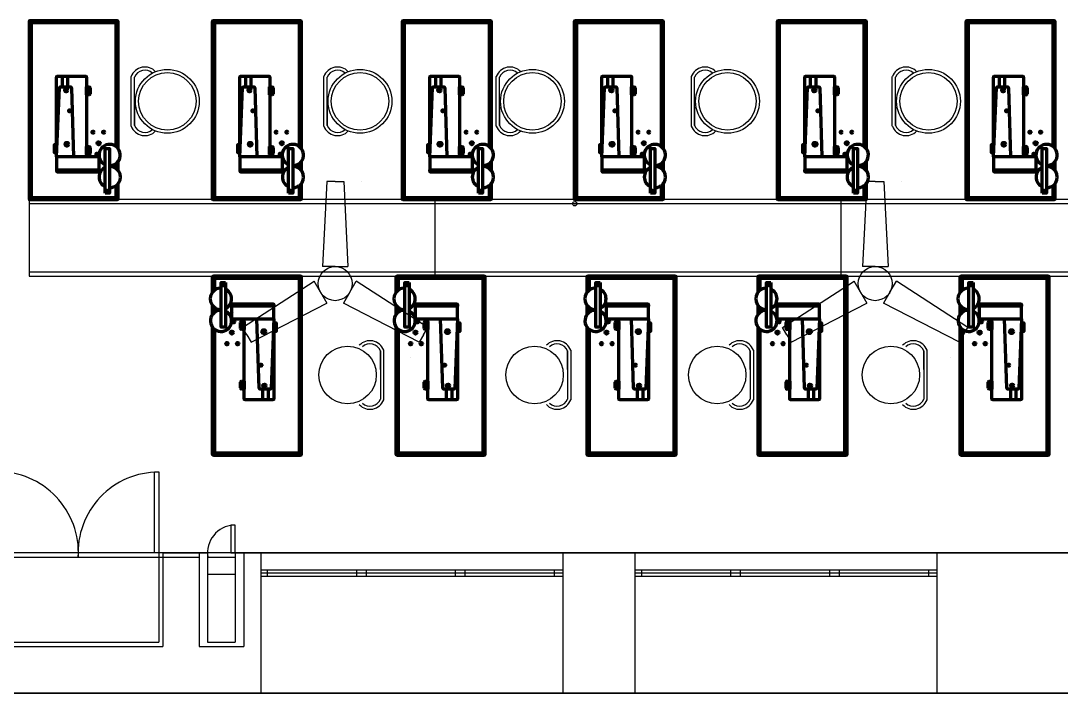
# Model space of a CAD drawing. Header units: inches. Extents: x 9 to 1504, y -309 to 662.
# Drawn here: x 134.3 to 378.9, y -309.1 to -151 of the extents above; entities that cross this region are included whole.
import ezdxf

# ---------------------------------------------------------------- set-up
doc = ezdxf.new("R2010")
doc.units = ezdxf.units.IN
doc.header["$MEASUREMENT"] = 0
doc.header["$PDMODE"] = 32
doc.header["$PDSIZE"] = -10
for name, color, linetype in [('center table', 30, 'Continuous'), ('chairs', 100, 'Continuous'), ('fans', 210, 'Continuous'), ('machines', 21, 'Continuous'), ('outer wall', 10, 'Continuous')]:
    doc.layers.add(name, color=color, linetype=linetype)

# ---------------------------------------------------------------- blocks, each defined once
blk = doc.blocks.new('*U38')
at = {"layer": 'fans'}
for p, q in [((-3.57, 10), (-4.57, -10)), ((-1.57, 10), (-3.57, 10)), ((-1.57, 10), (-1.57, 10)), ((-1.57, 10), (-1.57, 10)), ((-1.57, 10), (-1.57, 10)), ((-1.57, 10), (-1.57, 10)), ((-1.57, 10), (0.43, 10)), ((0.43, 10), (1.43, -10)), ((4.57, 10), (4.57, 10)), ((-1.57, -10), (-4.57, -10)), ((-1.57, -10), (1.43, -10))]:
    blk.add_line(p, q, dxfattribs=at)
blk = doc.blocks.new('*U39')
at = {"layer": 'fans', "color": 0, "linetype": 'ByBlock', "lineweight": -2, "transparency": 16777216}
blk.add_blockref('*U38', (1152.58, 51.52), dxfattribs=at)
for p, rotation in [((1138.1, 31.88), 120), ((1162.34, 29.16), 239.9999999999999)]:
    blk.add_blockref('*U38', p, dxfattribs=dict(at, rotation=rotation))
blk = doc.blocks.new('*U40')
at = {"layer": 'fans'}
for p, q in [((-3.57, 10), (-4.57, -10)), ((-1.57, 10), (-3.57, 10)), ((-1.57, 10), (-1.57, 10)), ((-1.57, 10), (-1.57, 10)), ((-1.57, 10), (-1.57, 10)), ((-1.57, 10), (-1.57, 10)), ((-1.57, 10), (0.43, 10)), ((0.43, 10), (1.43, -10)), ((4.57, 10), (4.57, 10)), ((-1.57, -10), (-4.57, -10)), ((-1.57, -10), (1.43, -10))]:
    blk.add_line(p, q, dxfattribs=at)
blk = doc.blocks.new('*U41')
at = {"layer": 'fans', "color": 0, "linetype": 'ByBlock', "lineweight": -2, "transparency": 16777216}
blk.add_blockref('*U40', (1152.58, 51.52), dxfattribs=at)
for p, rotation in [((1138.1, 31.88), 120), ((1162.34, 29.16), 239.9999999999999)]:
    blk.add_blockref('*U40', p, dxfattribs=dict(at, rotation=rotation))

msp = doc.modelspace()

# ---------------------------------------------------------------- linework, layer by layer
at = {"layer": 'center table'}
for p, q in [((709.19, -193.06), (136.19, -193.06)), ((136.19, -193.06), (136.19, -211.06)), ((231.69, -211.06), (231.69, -193.06)), ((327.19, -211.06), (327.19, -193.06)), ((709.19, -194.06), (136.19, -194.06)), ((136.19, -210.06), (709.19, -210.06)), ((136.19, -211.06), (709.19, -211.06))]:
    msp.add_line(p, q, dxfattribs=at)
at = {"layer": 'chairs', "linetype": 'ByBlock'}
for p, q in [((160.23, -175.8), (160.23, -164.12)), ((160.98, -175.65), (160.98, -164.27)), ((205.53, -175.8), (205.53, -164.12)), ((206.28, -175.65), (206.28, -164.27)), ((246.08, -175.8), (246.08, -164.12)), ((246.83, -175.65), (246.83, -164.27)), ((291.95, -175.8), (291.95, -164.12)), ((292.7, -175.65), (292.7, -164.27)), ((339.21, -175.8), (339.21, -164.12)), ((339.96, -175.65), (339.96, -164.27)), ((160.98, -171.24), (160.98, -175.65)), ((206.28, -171.24), (206.28, -175.65)), ((246.83, -171.24), (246.83, -175.65)), ((292.7, -171.24), (292.7, -175.65)), ((339.96, -171.24), (339.96, -175.65)), ((218.84, -233), (218.84, -228.58)), ((218.84, -228.58), (218.84, -239.97)), ((219.59, -228.43), (219.59, -240.11)), ((262.84, -233), (262.84, -228.58)), ((262.84, -228.58), (262.84, -239.97)), ((263.59, -228.43), (263.59, -240.11)), ((305.78, -233), (305.78, -228.58)), ((305.78, -228.58), (305.78, -239.97)), ((306.53, -228.43), (306.53, -240.11)), ((346.61, -233), (346.61, -228.58)), ((346.61, -228.58), (346.61, -239.97)), ((347.36, -228.43), (347.36, -240.11))]:
    msp.add_line(p, q, dxfattribs=at)
for centre, radius in [((168.72, -169.96), 7.5), ((168.72, -169.96), 6.75), ((214.03, -169.96), 7.5), ((214.03, -169.96), 6.75), ((254.58, -169.96), 7.5), ((254.58, -169.96), 6.75), ((300.45, -169.96), 7.5), ((300.45, -169.96), 6.75), ((347.71, -169.96), 7.5), ((347.71, -169.96), 6.75), ((211.1, -234.27), 6.75), ((255.09, -234.27), 6.75), ((298.03, -234.27), 6.75), ((338.87, -234.27), 6.75)]:
    msp.add_circle(centre, radius, dxfattribs=at)
for centre, radius, start, end in [((163.44, -165.34), 3.44, 43.0339, 159.2895), ((163.44, -165.34), 2.69, 48.4095, 156.5401), ((208.75, -165.34), 3.44, 43.0339, 159.2895), ((208.75, -165.34), 2.69, 48.4095, 156.5401), ((249.3, -165.34), 3.44, 43.0339, 159.2895), ((249.3, -165.34), 2.69, 48.4095, 156.5401), ((295.16, -165.34), 3.44, 43.0339, 159.2895), ((295.16, -165.34), 2.69, 48.4095, 156.5401), ((342.43, -165.34), 3.44, 43.0339, 159.2895), ((342.43, -165.34), 2.69, 48.4095, 156.5401), ((163.44, -174.58), 3.44, 200.7105, 316.9661), ((163.44, -174.58), 2.69, 203.4599, 311.5905), ((208.75, -174.58), 3.44, 200.7105, 316.9661), ((208.75, -174.58), 2.69, 203.4599, 311.5905), ((249.3, -174.58), 3.44, 200.7105, 316.9661), ((249.3, -174.58), 2.69, 203.4599, 311.5905), ((295.16, -174.58), 3.44, 200.7105, 316.9661), ((295.16, -174.58), 2.69, 203.4599, 311.5905), ((342.43, -174.58), 3.44, 200.7105, 316.9661), ((342.43, -174.58), 2.69, 203.4599, 311.5905), ((216.38, -229.65), 3.44, 20.7105, 136.9661), ((216.38, -229.65), 2.69, 23.4599, 131.5905), ((260.37, -229.65), 3.44, 20.7105, 136.9661), ((260.37, -229.65), 2.69, 23.4599, 131.5905), ((303.32, -229.65), 3.44, 20.7105, 136.9661), ((303.32, -229.65), 2.69, 23.4599, 131.5905), ((344.15, -229.65), 3.44, 20.7105, 136.9661), ((344.15, -229.65), 2.69, 23.4599, 131.5905), ((216.38, -238.9), 3.44, 223.0339, 339.2895), ((216.38, -238.9), 2.69, 228.4095, 336.5401), ((260.37, -238.9), 3.44, 223.0339, 339.2895), ((260.37, -238.9), 2.69, 228.4095, 336.5401), ((303.32, -238.9), 3.44, 223.0339, 339.2895), ((303.32, -238.9), 2.69, 228.4095, 336.5401), ((344.15, -238.9), 3.44, 223.0339, 339.2895), ((344.15, -238.9), 2.69, 228.4095, 336.5401)]:
    msp.add_arc(centre, radius, start, end, dxfattribs=at)
at = {"layer": 'chairs'}
msp.add_point((264.54, -194.04), dxfattribs=at)
at = {"layer": 'fans'}
for centre in [(208.19, -212.81), (335.19, -212.81)]:
    msp.add_circle(centre, 4, dxfattribs=at)
at = {"layer": 'machines', "linetype": 'ByBlock', "lineweight": 100}
for p, q in [((144, -164.04), (144, -166.54)), ((145.28, -164.03), (145.28, -166.54)), ((187.09, -164.04), (187.09, -166.54)), ((188.37, -164.03), (188.37, -166.54)), ((231.75, -164.04), (231.75, -166.54)), ((233.03, -164.03), (233.03, -166.54)), ((272.21, -164.04), (272.21, -166.54)), ((273.49, -164.03), (273.49, -166.54)), ((319.92, -164.04), (319.92, -166.54)), ((321.2, -164.03), (321.2, -166.54)), ((364.33, -164.04), (364.33, -166.54)), ((365.61, -164.03), (365.61, -166.54)), ((143.31, -167.43), (143.09, -167.46)), ((143.09, -167.69), (143.09, -167.46)), ((143.09, -167.69), (143.31, -167.69)), ((149.68, -166.54), (150.3, -166.54)), ((149.68, -168.43), (149.68, -166.54)), ((149.68, -166.74), (150.1, -166.74)), ((150.1, -168.23), (149.68, -168.23)), ((150.3, -168.43), (149.68, -168.43)), ((150.35, -166.99), (150.35, -167.98)), ((150.55, -166.79), (150.55, -168.18)), ((186.41, -167.43), (186.18, -167.46)), ((186.18, -167.69), (186.18, -167.46)), ((186.18, -167.69), (186.41, -167.69)), ((192.77, -166.54), (193.39, -166.54)), ((192.77, -168.43), (192.77, -166.54)), ((192.77, -166.74), (193.19, -166.74)), ((193.19, -168.23), (192.77, -168.23)), ((193.39, -168.43), (192.77, -168.43)), ((193.44, -166.99), (193.44, -167.98)), ((193.64, -166.79), (193.64, -168.18)), ((231.07, -167.43), (230.85, -167.46)), ((230.85, -167.69), (230.85, -167.46)), ((230.85, -167.69), (231.07, -167.69)), ((237.44, -166.54), (238.06, -166.54)), ((237.44, -168.43), (237.44, -166.54)), ((237.44, -166.74), (237.86, -166.74)), ((237.86, -168.23), (237.44, -168.23)), ((238.06, -168.43), (237.44, -168.43)), ((238.11, -166.99), (238.11, -167.98)), ((238.31, -166.79), (238.31, -168.18)), ((271.53, -167.43), (271.31, -167.46)), ((271.31, -167.69), (271.31, -167.46)), ((271.31, -167.69), (271.53, -167.69)), ((277.9, -166.54), (278.51, -166.54)), ((277.9, -168.43), (277.9, -166.54)), ((277.9, -166.74), (278.31, -166.74)), ((278.31, -168.23), (277.9, -168.23)), ((278.51, -168.43), (277.9, -168.43)), ((278.56, -166.99), (278.56, -167.98)), ((278.76, -166.79), (278.76, -168.18)), ((319.24, -167.43), (319.02, -167.46)), ((319.02, -167.69), (319.02, -167.46)), ((319.02, -167.69), (319.24, -167.69)), ((325.61, -166.54), (326.23, -166.54)), ((325.61, -168.43), (325.61, -166.54)), ((325.61, -166.74), (326.03, -166.74)), ((326.03, -168.23), (325.61, -168.23)), ((326.23, -168.43), (325.61, -168.43)), ((326.28, -166.99), (326.28, -167.98)), ((326.48, -166.79), (326.48, -168.18)), ((363.65, -167.43), (363.43, -167.46)), ((363.43, -167.69), (363.43, -167.46)), ((363.43, -167.69), (363.65, -167.69)), ((370.02, -166.54), (370.63, -166.54)), ((370.02, -168.43), (370.02, -166.54)), ((370.02, -166.74), (370.43, -166.74)), ((370.43, -168.23), (370.02, -168.23)), ((370.63, -168.43), (370.02, -168.43)), ((370.68, -166.99), (370.68, -167.98)), ((370.88, -166.79), (370.88, -168.18)), ((149.68, -180.56), (150.3, -180.56)), ((149.68, -182.44), (149.68, -180.56)), ((149.68, -180.76), (150.1, -180.76)), ((150.35, -181.01), (150.35, -181.99)), ((150.55, -180.81), (150.55, -182.19)), ((192.77, -180.56), (193.39, -180.56)), ((192.77, -182.44), (192.77, -180.56)), ((192.77, -180.76), (193.19, -180.76)), ((193.44, -181.01), (193.44, -181.99)), ((193.64, -180.81), (193.64, -182.19)), ((237.44, -180.56), (238.06, -180.56)), ((237.44, -182.44), (237.44, -180.56)), ((237.44, -180.76), (237.86, -180.76)), ((238.11, -181.01), (238.11, -181.99)), ((238.31, -180.81), (238.31, -182.19)), ((277.9, -180.56), (278.51, -180.56)), ((277.9, -182.44), (277.9, -180.56)), ((277.9, -180.76), (278.31, -180.76)), ((278.56, -181.01), (278.56, -181.99)), ((278.76, -180.81), (278.76, -182.19)), ((325.61, -180.56), (326.23, -180.56)), ((325.61, -182.44), (325.61, -180.56)), ((325.61, -180.76), (326.03, -180.76)), ((326.28, -181.01), (326.28, -181.99)), ((326.48, -180.81), (326.48, -182.19)), ((370.02, -180.56), (370.63, -180.56)), ((370.02, -182.44), (370.02, -180.56)), ((370.02, -180.76), (370.43, -180.76)), ((370.68, -181.01), (370.68, -181.99)), ((370.88, -180.81), (370.88, -182.19)), ((150.1, -182.24), (149.68, -182.24)), ((150.3, -182.44), (149.68, -182.44)), ((193.19, -182.24), (192.77, -182.24)), ((193.39, -182.44), (192.77, -182.44)), ((237.86, -182.24), (237.44, -182.24)), ((238.06, -182.44), (237.44, -182.44)), ((278.31, -182.24), (277.9, -182.24)), ((278.51, -182.44), (277.9, -182.44)), ((326.03, -182.24), (325.61, -182.24)), ((326.23, -182.44), (325.61, -182.44)), ((370.43, -182.24), (370.02, -182.24)), ((370.63, -182.44), (370.02, -182.44)), ((185.94, -223.32), (185.94, -221.94)), ((186.14, -223.12), (186.14, -222.14)), ((186.19, -221.69), (186.8, -221.69)), ((186.39, -221.89), (186.8, -221.89)), ((186.8, -221.69), (186.8, -223.57)), ((229.13, -223.32), (229.13, -221.94)), ((229.33, -223.12), (229.33, -222.14)), ((229.38, -221.69), (230, -221.69)), ((229.58, -221.89), (230, -221.89)), ((230, -221.69), (230, -223.57)), ((274.03, -223.32), (274.03, -221.94)), ((274.23, -223.12), (274.23, -222.14)), ((274.28, -221.69), (274.9, -221.69)), ((274.48, -221.89), (274.9, -221.89)), ((274.9, -221.69), (274.9, -223.57)), ((314.21, -223.32), (314.21, -221.94)), ((314.41, -223.12), (314.41, -222.14)), ((314.46, -221.69), (315.08, -221.69)), ((314.66, -221.89), (315.08, -221.89)), ((315.08, -221.69), (315.08, -223.57)), ((361.77, -223.32), (361.77, -221.94)), ((361.97, -223.12), (361.97, -222.14)), ((362.02, -221.69), (362.64, -221.69)), ((362.22, -221.89), (362.64, -221.89)), ((362.64, -221.69), (362.64, -223.57)), ((186.8, -223.57), (186.19, -223.57)), ((186.8, -223.37), (186.39, -223.37)), ((230, -223.57), (229.38, -223.57)), ((230, -223.37), (229.58, -223.37)), ((274.9, -223.57), (274.28, -223.57)), ((274.9, -223.37), (274.48, -223.37)), ((315.08, -223.57), (314.46, -223.57)), ((315.08, -223.37), (314.66, -223.37)), ((362.64, -223.57), (362.02, -223.57)), ((362.64, -223.37), (362.22, -223.37)), ((185.94, -237.33), (185.94, -235.95)), ((186.14, -237.13), (186.14, -236.15)), ((186.19, -235.7), (186.8, -235.7)), ((186.39, -235.9), (186.8, -235.9)), ((186.8, -235.7), (186.8, -237.58)), ((193.39, -236.44), (193.17, -236.44)), ((193.17, -236.7), (193.39, -236.67)), ((193.39, -236.44), (193.39, -236.67)), ((229.13, -237.33), (229.13, -235.95)), ((229.33, -237.13), (229.33, -236.15)), ((229.38, -235.7), (230, -235.7)), ((229.58, -235.9), (230, -235.9)), ((230, -235.7), (230, -237.58)), ((236.59, -236.44), (236.37, -236.44)), ((236.37, -236.7), (236.59, -236.67)), ((236.59, -236.44), (236.59, -236.67)), ((274.03, -237.33), (274.03, -235.95)), ((274.23, -237.13), (274.23, -236.15)), ((274.28, -235.7), (274.9, -235.7)), ((274.48, -235.9), (274.9, -235.9)), ((274.9, -235.7), (274.9, -237.58)), ((281.49, -236.44), (281.26, -236.44)), ((281.26, -236.7), (281.49, -236.67)), ((281.49, -236.44), (281.49, -236.67)), ((314.21, -237.33), (314.21, -235.95)), ((314.41, -237.13), (314.41, -236.15)), ((314.46, -235.7), (315.08, -235.7)), ((314.66, -235.9), (315.08, -235.9)), ((315.08, -235.7), (315.08, -237.58)), ((321.67, -236.44), (321.45, -236.44)), ((321.45, -236.7), (321.67, -236.67)), ((321.67, -236.44), (321.67, -236.67)), ((361.77, -237.33), (361.77, -235.95)), ((361.97, -237.13), (361.97, -236.15)), ((362.02, -235.7), (362.64, -235.7)), ((362.22, -235.9), (362.64, -235.9)), ((362.64, -235.7), (362.64, -237.58)), ((369.23, -236.44), (369.01, -236.44)), ((369.01, -236.7), (369.23, -236.67)), ((369.23, -236.44), (369.23, -236.67)), ((186.8, -237.58), (186.19, -237.58)), ((186.8, -237.38), (186.39, -237.38)), ((191.21, -240.1), (191.21, -237.59)), ((192.49, -240.09), (192.49, -237.59)), ((230, -237.58), (229.38, -237.58)), ((230, -237.38), (229.58, -237.38)), ((234.4, -240.1), (234.4, -237.59)), ((235.68, -240.09), (235.68, -237.59)), ((274.9, -237.58), (274.28, -237.58)), ((274.9, -237.38), (274.48, -237.38)), ((279.3, -240.1), (279.3, -237.59)), ((280.58, -240.09), (280.58, -237.59)), ((315.08, -237.58), (314.46, -237.58)), ((315.08, -237.38), (314.66, -237.38)), ((319.49, -240.1), (319.49, -237.59)), ((320.77, -240.09), (320.77, -237.59)), ((362.64, -237.58), (362.02, -237.58)), ((362.64, -237.38), (362.22, -237.38)), ((367.04, -240.1), (367.04, -237.59)), ((368.32, -240.09), (368.32, -237.59))]:
    msp.add_line(p, q, dxfattribs=at)
for points in [[(157.19, -181.14), (157.19, -151.29, 0.414214), (156.94, -151.04), (136.44, -151.04, 0.414214), (136.19, -151.29), (136.19, -192.79, 0.414214), (136.44, -193.04), (156.94, -193.04, 0.414214), (157.19, -192.79), (157.19, -189.23)], [(156.69, -180.62), (156.69, -151.79, 0.414214), (156.44, -151.54), (136.94, -151.54, 0.414214), (136.69, -151.79), (136.69, -192.29, 0.414214), (136.94, -192.54), (156.44, -192.54, 0.414214), (156.69, -192.29), (156.69, -189.74)], [(200.29, -181.14), (200.29, -151.29, 0.414214), (200.04, -151.04), (179.54, -151.04, 0.414214), (179.29, -151.29), (179.29, -192.79, 0.414214), (179.54, -193.04), (200.04, -193.04, 0.414214), (200.29, -192.79), (200.29, -189.23)], [(199.79, -180.62), (199.79, -151.79, 0.414214), (199.54, -151.54), (180.04, -151.54, 0.414214), (179.79, -151.79), (179.79, -192.29, 0.414214), (180.04, -192.54), (199.54, -192.54, 0.414214), (199.79, -192.29), (199.79, -189.74)], [(244.95, -181.14), (244.95, -151.29, 0.414214), (244.7, -151.04), (224.2, -151.04, 0.414214), (223.95, -151.29), (223.95, -192.79, 0.414214), (224.2, -193.04), (244.7, -193.04, 0.414214), (244.95, -192.79), (244.95, -189.23)], [(244.45, -180.62), (244.45, -151.79, 0.414214), (244.2, -151.54), (224.7, -151.54, 0.414214), (224.45, -151.79), (224.45, -192.29, 0.414214), (224.7, -192.54), (244.2, -192.54, 0.414214), (244.45, -192.29), (244.45, -189.74)], [(285.41, -181.14), (285.41, -151.29, 0.414214), (285.16, -151.04), (264.66, -151.04, 0.414214), (264.41, -151.29), (264.41, -192.79, 0.414214), (264.66, -193.04), (285.16, -193.04, 0.414214), (285.41, -192.79), (285.41, -189.23)], [(284.91, -180.62), (284.91, -151.79, 0.414214), (284.66, -151.54), (265.16, -151.54, 0.414214), (264.91, -151.79), (264.91, -192.29, 0.414214), (265.16, -192.54), (284.66, -192.54, 0.414214), (284.91, -192.29), (284.91, -189.74)], [(333.12, -181.14), (333.12, -151.29, 0.414214), (332.87, -151.04), (312.37, -151.04, 0.414214), (312.12, -151.29), (312.12, -192.79, 0.414214), (312.37, -193.04), (332.87, -193.04, 0.414214), (333.12, -192.79), (333.12, -189.23)], [(332.62, -180.62), (332.62, -151.79, 0.414214), (332.37, -151.54), (312.87, -151.54, 0.414214), (312.62, -151.79), (312.62, -192.29, 0.414214), (312.87, -192.54), (332.37, -192.54, 0.414214), (332.62, -192.29), (332.62, -189.74)], [(377.53, -181.14), (377.53, -151.29, 0.414214), (377.28, -151.04), (356.78, -151.04, 0.414214), (356.53, -151.29), (356.53, -192.79, 0.414214), (356.78, -193.04), (377.28, -193.04, 0.414214), (377.53, -192.79), (377.53, -189.23)], [(377.03, -180.62), (377.03, -151.79, 0.414214), (376.78, -151.54), (357.28, -151.54, 0.414214), (357.03, -151.79), (357.03, -192.29, 0.414214), (357.28, -192.54), (376.78, -192.54, 0.414214), (377.03, -192.29), (377.03, -189.74)], [(179.29, -222.98), (179.29, -252.84, 0.414214), (179.54, -253.09), (200.04, -253.09, 0.414214), (200.29, -252.84), (200.29, -211.34, 0.414214), (200.04, -211.09), (179.54, -211.09, 0.414214), (179.29, -211.34), (179.29, -214.9)], [(179.79, -223.51), (179.79, -252.34, 0.414214), (180.04, -252.59), (199.54, -252.59, 0.414214), (199.79, -252.34), (199.79, -211.84, 0.414214), (199.54, -211.59), (180.04, -211.59, 0.414214), (179.79, -211.84), (179.79, -214.39)], [(222.48, -222.98), (222.48, -252.84, 0.414214), (222.73, -253.09), (243.23, -253.09, 0.414214), (243.48, -252.84), (243.48, -211.34, 0.414214), (243.23, -211.09), (222.73, -211.09, 0.414214), (222.48, -211.34), (222.48, -214.9)], [(222.98, -223.51), (222.98, -252.34, 0.414214), (223.23, -252.59), (242.73, -252.59, 0.414214), (242.98, -252.34), (242.98, -211.84, 0.414214), (242.73, -211.59), (223.23, -211.59, 0.414214), (222.98, -211.84), (222.98, -214.39)], [(267.38, -222.98), (267.38, -252.84, 0.414214), (267.63, -253.09), (288.13, -253.09, 0.414214), (288.38, -252.84), (288.38, -211.34, 0.414214), (288.13, -211.09), (267.63, -211.09, 0.414214), (267.38, -211.34), (267.38, -214.9)], [(267.88, -223.51), (267.88, -252.34, 0.414214), (268.13, -252.59), (287.63, -252.59, 0.414214), (287.88, -252.34), (287.88, -211.84, 0.414214), (287.63, -211.59), (268.13, -211.59, 0.414214), (267.88, -211.84), (267.88, -214.39)], [(307.57, -222.98), (307.57, -252.84, 0.414214), (307.82, -253.09), (328.32, -253.09, 0.414214), (328.57, -252.84), (328.57, -211.34, 0.414214), (328.32, -211.09), (307.82, -211.09, 0.414214), (307.57, -211.34), (307.57, -214.9)], [(308.07, -223.51), (308.07, -252.34, 0.414214), (308.32, -252.59), (327.82, -252.59, 0.414214), (328.07, -252.34), (328.07, -211.84, 0.414214), (327.82, -211.59), (308.32, -211.59, 0.414214), (308.07, -211.84), (308.07, -214.39)], [(355.12, -222.98), (355.12, -252.84, 0.414214), (355.37, -253.09), (375.87, -253.09, 0.414214), (376.12, -252.84), (376.12, -211.34, 0.414214), (375.87, -211.09), (355.37, -211.09, 0.414214), (355.12, -211.34), (355.12, -214.9)], [(355.62, -223.51), (355.62, -252.34, 0.414214), (355.87, -252.59), (375.37, -252.59, 0.414214), (375.62, -252.34), (375.62, -211.84, 0.414214), (375.37, -211.59), (355.87, -211.59, 0.414214), (355.62, -211.84), (355.62, -214.39)]]:
    msp.add_lwpolyline(points, format="xyb", dxfattribs=at)
for points in [[(142.69, -183.04), (142.69, -164.29, -0.414214), (142.94, -164.04), (149.44, -164.04, -0.414214), (149.69, -164.29), (149.69, -183.04)], [(185.79, -183.04), (185.79, -164.29, -0.414214), (186.04, -164.04), (192.54, -164.04, -0.414214), (192.79, -164.29), (192.79, -183.04)], [(230.45, -183.04), (230.45, -164.29, -0.414214), (230.7, -164.04), (237.2, -164.04, -0.414214), (237.45, -164.29), (237.45, -183.04)], [(270.91, -183.04), (270.91, -164.29, -0.414214), (271.16, -164.04), (277.66, -164.04, -0.414214), (277.91, -164.29), (277.91, -183.04)], [(318.62, -183.04), (318.62, -164.29, -0.414214), (318.87, -164.04), (325.37, -164.04, -0.414214), (325.62, -164.29), (325.62, -183.04)], [(363.03, -183.04), (363.03, -164.29, -0.414214), (363.28, -164.04), (369.78, -164.04, -0.414214), (370.03, -164.29), (370.03, -183.04)], [(142.69, -183.04), (143.34, -166.78, -0.402601), (143.59, -166.54), (145.96, -166.54, -0.405445), (146.21, -166.78), (146.69, -183.04)], [(185.79, -183.04), (186.43, -166.78, -0.402601), (186.68, -166.54), (189.05, -166.54, -0.405445), (189.3, -166.78), (189.79, -183.04)], [(230.45, -183.04), (231.1, -166.78, -0.402601), (231.35, -166.54), (233.72, -166.54, -0.405445), (233.97, -166.78), (234.45, -183.04)], [(270.91, -183.04), (271.56, -166.78, -0.402601), (271.81, -166.54), (274.17, -166.54, -0.405445), (274.42, -166.78), (274.91, -183.04)], [(318.62, -183.04), (319.27, -166.78, -0.402601), (319.52, -166.54), (321.88, -166.54, -0.405445), (322.13, -166.78), (322.62, -183.04)], [(363.03, -183.04), (363.68, -166.78, -0.402601), (363.93, -166.54), (366.29, -166.54, -0.405445), (366.54, -166.78), (367.03, -183.04)], [(142.69, -183.04), (142.69, -186.04), (152.69, -186.04), (152.69, -183.29, 0.414214), (152.44, -183.04)], [(185.79, -183.04), (185.79, -186.04), (195.79, -186.04), (195.79, -183.29, 0.414214), (195.54, -183.04)], [(230.45, -183.04), (230.45, -186.04), (240.45, -186.04), (240.45, -183.29, 0.414214), (240.2, -183.04)], [(270.91, -183.04), (270.91, -186.04), (280.91, -186.04), (280.91, -183.29, 0.414214), (280.66, -183.04)], [(318.62, -183.04), (318.62, -186.04), (328.62, -186.04), (328.62, -183.29, 0.414214), (328.37, -183.04)], [(363.03, -183.04), (363.03, -186.04), (373.03, -186.04), (373.03, -183.29, 0.414214), (372.78, -183.04)], [(152.69, -186.04), (152.69, -186.35, -0.414214), (152.44, -186.6), (142.97, -186.6, -0.414214), (142.72, -186.35), (142.72, -186.04)], [(195.79, -186.04), (195.79, -186.35, -0.414214), (195.54, -186.6), (186.07, -186.6, -0.414214), (185.82, -186.35), (185.82, -186.04)], [(240.45, -186.04), (240.45, -186.35, -0.414214), (240.2, -186.6), (230.73, -186.6, -0.414214), (230.48, -186.35), (230.48, -186.04)], [(280.91, -186.04), (280.91, -186.35, -0.414214), (280.66, -186.6), (271.19, -186.6, -0.414214), (270.94, -186.35), (270.94, -186.04)], [(328.62, -186.04), (328.62, -186.35, -0.414214), (328.37, -186.6), (318.9, -186.6, -0.414214), (318.65, -186.35), (318.65, -186.04)], [(373.03, -186.04), (373.03, -186.35, -0.414214), (372.78, -186.6), (363.31, -186.6, -0.414214), (363.06, -186.35), (363.06, -186.04)], [(183.79, -218.09), (183.79, -217.78, -0.414214), (184.04, -217.53), (193.51, -217.53, -0.414214), (193.76, -217.78), (193.76, -218.09)], [(226.98, -218.09), (226.98, -217.78, -0.414214), (227.23, -217.53), (236.7, -217.53, -0.414214), (236.95, -217.78), (236.95, -218.09)], [(271.88, -218.09), (271.88, -217.78, -0.414214), (272.13, -217.53), (281.6, -217.53, -0.414214), (281.85, -217.78), (281.85, -218.09)], [(312.07, -218.09), (312.07, -217.78, -0.414214), (312.32, -217.53), (321.79, -217.53, -0.414214), (322.04, -217.78), (322.04, -218.09)], [(359.62, -218.09), (359.62, -217.78, -0.414214), (359.87, -217.53), (369.34, -217.53, -0.414214), (369.59, -217.78), (369.59, -218.09)], [(193.79, -221.09), (193.79, -218.09), (183.79, -218.09), (183.79, -220.84, 0.414214), (184.04, -221.09)], [(236.98, -221.09), (236.98, -218.09), (226.98, -218.09), (226.98, -220.84, 0.414214), (227.23, -221.09)], [(281.88, -221.09), (281.88, -218.09), (271.88, -218.09), (271.88, -220.84, 0.414214), (272.13, -221.09)], [(322.07, -221.09), (322.07, -218.09), (312.07, -218.09), (312.07, -220.84, 0.414214), (312.32, -221.09)], [(369.62, -221.09), (369.62, -218.09), (359.62, -218.09), (359.62, -220.84, 0.414214), (359.87, -221.09)], [(193.79, -221.09), (193.79, -239.84, -0.414214), (193.54, -240.09), (187.04, -240.09, -0.414214), (186.79, -239.84), (186.79, -221.09)], [(193.79, -221.09), (193.14, -237.35, -0.402601), (192.89, -237.59), (190.53, -237.59, -0.405445), (190.28, -237.35), (189.79, -221.09)], [(236.98, -221.09), (236.98, -239.84, -0.414214), (236.73, -240.09), (230.23, -240.09, -0.414214), (229.98, -239.84), (229.98, -221.09)], [(236.98, -221.09), (236.34, -237.35, -0.402601), (236.09, -237.59), (233.72, -237.59, -0.405445), (233.47, -237.35), (232.98, -221.09)], [(281.88, -221.09), (281.88, -239.84, -0.414214), (281.63, -240.09), (275.13, -240.09, -0.414214), (274.88, -239.84), (274.88, -221.09)], [(281.88, -221.09), (281.24, -237.35, -0.402601), (280.99, -237.59), (278.62, -237.59, -0.405445), (278.37, -237.35), (277.88, -221.09)], [(322.07, -221.09), (322.07, -239.84, -0.414214), (321.82, -240.09), (315.32, -240.09, -0.414214), (315.07, -239.84), (315.07, -221.09)], [(322.07, -221.09), (321.42, -237.35, -0.402601), (321.17, -237.59), (318.81, -237.59, -0.405445), (318.56, -237.35), (318.07, -221.09)], [(369.62, -221.09), (369.62, -239.84, -0.414214), (369.37, -240.09), (362.87, -240.09, -0.414214), (362.62, -239.84), (362.62, -221.09)], [(369.62, -221.09), (368.98, -237.35, -0.402601), (368.73, -237.59), (366.36, -237.59, -0.405445), (366.11, -237.35), (365.62, -221.09)]]:
    msp.add_lwpolyline(points, format="xyb", close=True, dxfattribs=at)
for points in [[(142.69, -180.08), (142.69, -182.08), (142.21, -182.08), (142.21, -180.08)], [(142.69, -180.71), (142.69, -181.93), (142.25, -181.93), (142.25, -180.71)], [(185.78, -180.08), (185.78, -182.08), (185.3, -182.08), (185.3, -180.08)], [(185.78, -180.71), (185.78, -181.93), (185.34, -181.93), (185.34, -180.71)], [(230.45, -180.08), (230.45, -182.08), (229.97, -182.08), (229.97, -180.08)], [(230.45, -180.71), (230.45, -181.93), (230, -181.93), (230, -180.71)], [(270.9, -180.08), (270.9, -182.08), (270.42, -182.08), (270.42, -180.08)], [(270.9, -180.71), (270.9, -181.93), (270.46, -181.93), (270.46, -180.71)], [(318.62, -180.08), (318.62, -182.08), (318.14, -182.08), (318.14, -180.08)], [(318.62, -180.71), (318.62, -181.93), (318.17, -181.93), (318.17, -180.71)], [(363.02, -180.08), (363.02, -182.08), (362.54, -182.08), (362.54, -180.08)], [(363.02, -180.71), (363.02, -181.93), (362.58, -181.93), (362.58, -180.71)], [(154.11, -191.58), (154.11, -181.08), (155.11, -181.08), (155.11, -191.58)], [(154.11, -191.58), (154.11, -181.08), (155.11, -181.08), (155.11, -191.58)], [(197.2, -191.58), (197.2, -181.08), (198.2, -181.08), (198.2, -191.58)], [(197.2, -191.58), (197.2, -181.08), (198.2, -181.08), (198.2, -191.58)], [(241.87, -191.58), (241.87, -181.08), (242.87, -181.08), (242.87, -191.58)], [(241.87, -191.58), (241.87, -181.08), (242.87, -181.08), (242.87, -191.58)], [(282.33, -191.58), (282.33, -181.08), (283.33, -181.08), (283.33, -191.58)], [(282.33, -191.58), (282.33, -181.08), (283.33, -181.08), (283.33, -191.58)], [(330.04, -191.58), (330.04, -181.08), (331.04, -181.08), (331.04, -191.58)], [(330.04, -191.58), (330.04, -181.08), (331.04, -181.08), (331.04, -191.58)], [(374.45, -191.58), (374.45, -181.08), (375.45, -181.08), (375.45, -191.58)], [(374.45, -191.58), (374.45, -181.08), (375.45, -181.08), (375.45, -191.58)], [(182.37, -212.55), (182.37, -223.05), (181.37, -223.05), (181.37, -212.55)], [(182.37, -212.55), (182.37, -223.05), (181.37, -223.05), (181.37, -212.55)], [(225.57, -212.55), (225.57, -223.05), (224.57, -223.05), (224.57, -212.55)], [(225.57, -212.55), (225.57, -223.05), (224.57, -223.05), (224.57, -212.55)], [(270.47, -212.55), (270.47, -223.05), (269.47, -223.05), (269.47, -212.55)], [(270.47, -212.55), (270.47, -223.05), (269.47, -223.05), (269.47, -212.55)], [(310.65, -212.55), (310.65, -223.05), (309.65, -223.05), (309.65, -212.55)], [(310.65, -212.55), (310.65, -223.05), (309.65, -223.05), (309.65, -212.55)], [(358.21, -212.55), (358.21, -223.05), (357.21, -223.05), (357.21, -212.55)], [(358.21, -212.55), (358.21, -223.05), (357.21, -223.05), (357.21, -212.55)], [(193.8, -224.05), (193.8, -222.05), (194.28, -222.05), (194.28, -224.05)], [(193.8, -223.42), (193.8, -222.2), (194.24, -222.2), (194.24, -223.42)], [(236.99, -224.05), (236.99, -222.05), (237.47, -222.05), (237.47, -224.05)], [(236.99, -223.42), (236.99, -222.2), (237.43, -222.2), (237.43, -223.42)], [(281.89, -224.05), (281.89, -222.05), (282.37, -222.05), (282.37, -224.05)], [(281.89, -223.42), (281.89, -222.2), (282.33, -222.2), (282.33, -223.42)], [(322.07, -224.05), (322.07, -222.05), (322.55, -222.05), (322.55, -224.05)], [(322.07, -223.42), (322.07, -222.2), (322.52, -222.2), (322.52, -223.42)], [(369.63, -224.05), (369.63, -222.05), (370.11, -222.05), (370.11, -224.05)], [(369.63, -223.42), (369.63, -222.2), (370.07, -222.2), (370.07, -223.42)]]:
    msp.add_lwpolyline(points, close=True, dxfattribs=at)
for points in [[(156.69, -185.77), (156.69, -184.55)], [(157.19, -186.28), (157.19, -184.02)], [(199.79, -185.77), (199.79, -184.55)], [(200.29, -186.28), (200.29, -184.02)], [(244.45, -185.77), (244.45, -184.55)], [(244.95, -186.28), (244.95, -184.02)], [(284.91, -185.77), (284.91, -184.55)], [(285.41, -186.28), (285.41, -184.02)], [(332.62, -185.77), (332.62, -184.55)], [(333.12, -186.28), (333.12, -184.02)], [(377.03, -185.77), (377.03, -184.55)], [(377.53, -186.28), (377.53, -184.02)], [(179.29, -217.85), (179.29, -220.11)], [(179.79, -218.36), (179.79, -219.58)], [(222.48, -217.85), (222.48, -220.11)], [(222.98, -218.36), (222.98, -219.58)], [(267.38, -217.85), (267.38, -220.11)], [(267.88, -218.36), (267.88, -219.58)], [(307.57, -217.85), (307.57, -220.11)], [(308.07, -218.36), (308.07, -219.58)], [(355.12, -217.85), (355.12, -220.11)], [(355.62, -218.36), (355.62, -219.58)]]:
    msp.add_lwpolyline(points, dxfattribs=at)
for centre, radius in [((144.94, -167.36), 0.365), ((188.03, -167.36), 0.365), ((232.7, -167.36), 0.365), ((273.15, -167.36), 0.365), ((320.86, -167.36), 0.365), ((365.27, -167.36), 0.365), ((145.75, -172.19), 0.236), ((188.84, -172.19), 0.236), ((233.51, -172.19), 0.236), ((273.96, -172.19), 0.236), ((321.67, -172.19), 0.236), ((366.08, -172.19), 0.236), ((151.24, -177.21), 0.248), ((153.75, -177.21), 0.248), ((194.33, -177.21), 0.248), ((196.84, -177.21), 0.248), ((239, -177.21), 0.248), ((241.51, -177.21), 0.248), ((279.45, -177.21), 0.248), ((281.96, -177.21), 0.248), ((327.17, -177.21), 0.248), ((329.67, -177.21), 0.248), ((371.57, -177.21), 0.248), ((374.08, -177.21), 0.248), ((145.08, -180.05), 0.444), ((152.57, -179.81), 0.343), ((188.18, -180.05), 0.444), ((195.66, -179.81), 0.343), ((232.84, -180.05), 0.444), ((240.33, -179.81), 0.343), ((273.3, -180.05), 0.444), ((280.79, -179.81), 0.343), ((321.01, -180.05), 0.444), ((328.5, -179.81), 0.343), ((365.42, -180.05), 0.444), ((372.91, -179.81), 0.343), ((152.16, -182.38), 0.248), ((195.25, -182.38), 0.248), ((239.92, -182.38), 0.248), ((280.37, -182.38), 0.248), ((328.09, -182.38), 0.248), ((372.49, -182.38), 0.248), ((154.53, -191.08), 0.264), ((154.53, -191.08), 0.264), ((197.63, -191.08), 0.264), ((197.63, -191.08), 0.264), ((242.29, -191.08), 0.264), ((242.29, -191.08), 0.264), ((282.75, -191.08), 0.264), ((282.75, -191.08), 0.264), ((330.46, -191.08), 0.264), ((330.46, -191.08), 0.264), ((374.87, -191.08), 0.264), ((374.87, -191.08), 0.264), ((181.95, -213.05), 0.264), ((181.95, -213.05), 0.264), ((225.15, -213.05), 0.264), ((225.15, -213.05), 0.264), ((270.04, -213.05), 0.264), ((270.04, -213.05), 0.264), ((310.23, -213.05), 0.264), ((310.23, -213.05), 0.264), ((357.78, -213.05), 0.264), ((357.78, -213.05), 0.264), ((184.33, -221.75), 0.248), ((227.52, -221.75), 0.248), ((272.42, -221.75), 0.248), ((312.6, -221.75), 0.248), ((360.16, -221.75), 0.248), ((183.91, -224.32), 0.343), ((191.4, -224.08), 0.444), ((227.11, -224.32), 0.343), ((234.6, -224.08), 0.444), ((272.01, -224.32), 0.343), ((279.49, -224.08), 0.444), ((312.19, -224.32), 0.343), ((319.68, -224.08), 0.444), ((359.75, -224.32), 0.343), ((367.23, -224.08), 0.444), ((182.74, -226.92), 0.248), ((185.25, -226.92), 0.248), ((225.93, -226.92), 0.248), ((228.44, -226.92), 0.248), ((270.83, -226.92), 0.248), ((273.34, -226.92), 0.248), ((311.02, -226.92), 0.248), ((313.52, -226.92), 0.248), ((358.57, -226.92), 0.248), ((361.08, -226.92), 0.248), ((190.74, -231.94), 0.236), ((233.93, -231.94), 0.236), ((278.83, -231.94), 0.236), ((319.02, -231.94), 0.236), ((366.57, -231.94), 0.236), ((191.55, -236.77), 0.365), ((234.74, -236.77), 0.365), ((279.64, -236.77), 0.365), ((319.83, -236.77), 0.365), ((367.38, -236.77), 0.365)]:
    msp.add_circle(centre, radius, dxfattribs=at)
for centre, radius, start, end in [((150.1, -166.99), 0.25, 0, 90), ((150.1, -167.98), 0.25, 270, 0), ((150.3, -166.79), 0.25, 0, 90), ((150.3, -168.18), 0.25, 270, 0), ((193.19, -166.99), 0.25, 0, 90), ((193.19, -167.98), 0.25, 270, 0), ((193.39, -166.79), 0.25, 0, 90), ((193.39, -168.18), 0.25, 270, 0), ((237.86, -166.99), 0.25, 0, 90), ((237.86, -167.98), 0.25, 270, 0), ((238.06, -166.79), 0.25, 0, 90), ((238.06, -168.18), 0.25, 270, 0), ((278.31, -166.99), 0.25, 0, 90), ((278.31, -167.98), 0.25, 270, 0), ((278.51, -166.79), 0.25, 0, 90), ((278.51, -168.18), 0.25, 270, 0), ((326.03, -166.99), 0.25, 0, 90), ((326.03, -167.98), 0.25, 270, 0), ((326.23, -166.79), 0.25, 0, 90), ((326.23, -168.18), 0.25, 270, 0), ((370.43, -166.99), 0.25, 0, 90), ((370.43, -167.98), 0.25, 270, 0), ((370.63, -166.79), 0.25, 0, 90), ((370.63, -168.18), 0.25, 270, 0), ((150.1, -181.01), 0.25, 0, 90), ((150.3, -180.81), 0.25, 0, 90), ((155.15, -182.58), 2.5, 269.1324, 245.4718), ((193.19, -181.01), 0.25, 0, 90), ((193.39, -180.81), 0.25, 0, 90), ((198.24, -182.58), 2.5, 269.1324, 245.4718), ((237.86, -181.01), 0.25, 0, 90), ((238.06, -180.81), 0.25, 0, 90), ((242.91, -182.58), 2.5, 269.1324, 245.4718), ((278.31, -181.01), 0.25, 0, 90), ((278.51, -180.81), 0.25, 0, 90), ((283.36, -182.58), 2.5, 269.1324, 245.4718), ((326.03, -181.01), 0.25, 0, 90), ((326.23, -180.81), 0.25, 0, 90), ((331.08, -182.58), 2.5, 269.1324, 245.4718), ((370.43, -181.01), 0.25, 0, 90), ((370.63, -180.81), 0.25, 0, 90), ((375.48, -182.58), 2.5, 269.1324, 245.4718), ((150.1, -181.99), 0.25, 270, 0), ((150.3, -182.19), 0.25, 270, 0), ((193.19, -181.99), 0.25, 270, 0), ((193.39, -182.19), 0.25, 270, 0), ((237.86, -181.99), 0.25, 270, 0), ((238.06, -182.19), 0.25, 270, 0), ((278.31, -181.99), 0.25, 270, 0), ((278.51, -182.19), 0.25, 270, 0), ((326.03, -181.99), 0.25, 270, 0), ((326.23, -182.19), 0.25, 270, 0), ((370.43, -181.99), 0.25, 270, 0), ((370.63, -182.19), 0.25, 270, 0), ((155.18, -187.76), 2.5, 115.1747, 244.8253), ((155.18, -187.76), 2.5, 268.5457, 91.4543), ((198.27, -187.76), 2.5, 115.1747, 244.8253), ((198.27, -187.76), 2.5, 268.5457, 91.4543), ((242.93, -187.76), 2.5, 115.1747, 244.8253), ((242.93, -187.76), 2.5, 268.5457, 91.4543), ((283.39, -187.76), 2.5, 115.1747, 244.8253), ((283.39, -187.76), 2.5, 268.5457, 91.4543), ((331.1, -187.76), 2.5, 115.1747, 244.8253), ((331.1, -187.76), 2.5, 268.5457, 91.4543), ((375.51, -187.76), 2.5, 115.1747, 244.8253), ((375.51, -187.76), 2.5, 268.5457, 91.4543), ((181.31, -216.37), 2.5, 88.5457, 271.4543), ((181.31, -216.37), 2.5, 295.1747, 64.8253), ((224.5, -216.37), 2.5, 88.5457, 271.4543), ((224.5, -216.37), 2.5, 295.1747, 64.8253), ((269.4, -216.37), 2.5, 88.5457, 271.4543), ((269.4, -216.37), 2.5, 295.1747, 64.8253), ((309.59, -216.37), 2.5, 88.5457, 271.4543), ((309.59, -216.37), 2.5, 295.1747, 64.8253), ((357.14, -216.37), 2.5, 88.5457, 271.4543), ((357.14, -216.37), 2.5, 295.1747, 64.8253), ((181.34, -221.55), 2.5, 89.1324, 65.4718), ((224.53, -221.55), 2.5, 89.1324, 65.4718), ((269.43, -221.55), 2.5, 89.1324, 65.4718), ((309.61, -221.55), 2.5, 89.1324, 65.4718), ((357.17, -221.55), 2.5, 89.1324, 65.4718), ((186.19, -221.94), 0.25, 90, 180), ((186.39, -222.14), 0.25, 90, 180), ((229.38, -221.94), 0.25, 90, 180), ((229.58, -222.14), 0.25, 90, 180), ((274.28, -221.94), 0.25, 90, 180), ((274.48, -222.14), 0.25, 90, 180), ((314.46, -221.94), 0.25, 90, 180), ((314.66, -222.14), 0.25, 90, 180), ((362.02, -221.94), 0.25, 90, 180), ((362.22, -222.14), 0.25, 90, 180), ((186.19, -223.32), 0.25, 180, 270), ((186.39, -223.12), 0.25, 180, 270), ((229.38, -223.32), 0.25, 180, 270), ((229.58, -223.12), 0.25, 180, 270), ((274.28, -223.32), 0.25, 180, 270), ((274.48, -223.12), 0.25, 180, 270), ((314.46, -223.32), 0.25, 180, 270), ((314.66, -223.12), 0.25, 180, 270), ((362.02, -223.32), 0.25, 180, 270), ((362.22, -223.12), 0.25, 180, 270), ((186.19, -235.95), 0.25, 90, 180), ((186.39, -236.15), 0.25, 90, 180), ((186.39, -237.13), 0.25, 180, 270), ((229.38, -235.95), 0.25, 90, 180), ((229.58, -236.15), 0.25, 90, 180), ((229.58, -237.13), 0.25, 180, 270), ((274.28, -235.95), 0.25, 90, 180), ((274.48, -236.15), 0.25, 90, 180), ((274.48, -237.13), 0.25, 180, 270), ((314.46, -235.95), 0.25, 90, 180), ((314.66, -236.15), 0.25, 90, 180), ((314.66, -237.13), 0.25, 180, 270), ((362.02, -235.95), 0.25, 90, 180), ((362.22, -236.15), 0.25, 90, 180), ((362.22, -237.13), 0.25, 180, 270), ((186.19, -237.33), 0.25, 180, 270), ((229.38, -237.33), 0.25, 180, 270), ((274.28, -237.33), 0.25, 180, 270), ((314.46, -237.33), 0.25, 180, 270), ((362.02, -237.33), 0.25, 180, 270)]:
    msp.add_arc(centre, radius, start, end, dxfattribs=at)
at = {"layer": 'outer wall'}
for p, q in [((791.19, -276.06), (9.19, -276.06)), ((166.69, -276.06), (166.69, -297.06)), ((167.69, -276.06), (178.19, -276.06)), ((167.69, -276.06), (167.69, -298.06)), ((176.19, -276.06), (176.19, -298.06)), ((178.19, -276.06), (178.19, -297.06)), ((183.69, -276.06), (384.19, -276.06)), ((184.69, -276.06), (184.69, -297.06)), ((186.69, -276.06), (186.69, -298.06)), ((190.69, -276.06), (190.69, -309.06)), ((261.69, -276.06), (261.69, -309.06)), ((278.69, -276.06), (278.69, -309.06)), ((349.69, -276.06), (349.69, -309.06)), ((107.69, -277.06), (167.69, -277.06)), ((167.69, -277.06), (176.19, -277.06)), ((178.19, -277.06), (184.69, -277.06)), ((178.19, -281.06), (184.69, -281.06)), ((190.69, -280.06), (261.69, -280.06)), ((190.69, -280.06), (190.69, -281.56)), ((190.69, -280.81), (261.69, -280.81)), ((192.19, -280.06), (192.19, -281.56)), ((213.19, -280.06), (213.19, -281.56)), ((215.44, -280.06), (215.44, -281.56)), ((236.44, -280.06), (236.44, -281.56)), ((238.69, -280.06), (238.69, -281.56)), ((259.69, -280.06), (259.69, -281.56)), ((278.69, -280.06), (349.69, -280.06)), ((278.69, -280.06), (278.69, -281.56)), ((278.69, -280.81), (349.69, -280.81)), ((280.19, -280.06), (280.19, -281.56)), ((301.19, -280.06), (301.19, -281.56)), ((303.44, -280.06), (303.44, -281.56)), ((324.44, -280.06), (324.44, -281.56)), ((326.69, -280.06), (326.69, -281.56)), ((347.69, -280.06), (347.69, -281.56)), ((190.69, -281.56), (261.69, -281.56)), ((278.69, -281.56), (349.69, -281.56)), ((107.69, -297.06), (166.69, -297.06)), ((107.69, -298.06), (167.69, -298.06)), ((176.19, -298.06), (186.69, -298.06)), ((178.19, -297.06), (184.69, -297.06)), ((791.19, -309.06), (9.19, -309.06)), ((9.19, -309.06), (791.19, -309.06))]:
    msp.add_line(p, q, dxfattribs=at)
for points in [[(166.69, -276.06), (165.69, -276.06), (165.69, -257.06), (166.69, -257.06)], [(183.69, -276.06), (184.69, -276.06), (184.69, -269.56), (183.69, -269.56)]]:
    msp.add_lwpolyline(points, close=True, dxfattribs=at)
msp.add_circle((184.69, -276.06), 3.410605131648481e-13, dxfattribs=at)
for centre, radius, start, end in [((128.69, -276.06), 19.12, 357.0018, 90), ((166.69, -276.06), 18.97, 90, 183.0215), ((184.69, -276.06), 6.51, 93.5439, 188.8328)]:
    msp.add_arc(centre, radius, start, end, dxfattribs=at)

# ---------------------------------------------------------------- block references
at = {"layer": 'fans'}
for name, p in [('*U41', (-942.81, -250.33)), ('*U39', (-815.81, -250.33))]:
    msp.add_blockref(name, p, dxfattribs=at)

doc.saveas('drawing.dxf')
